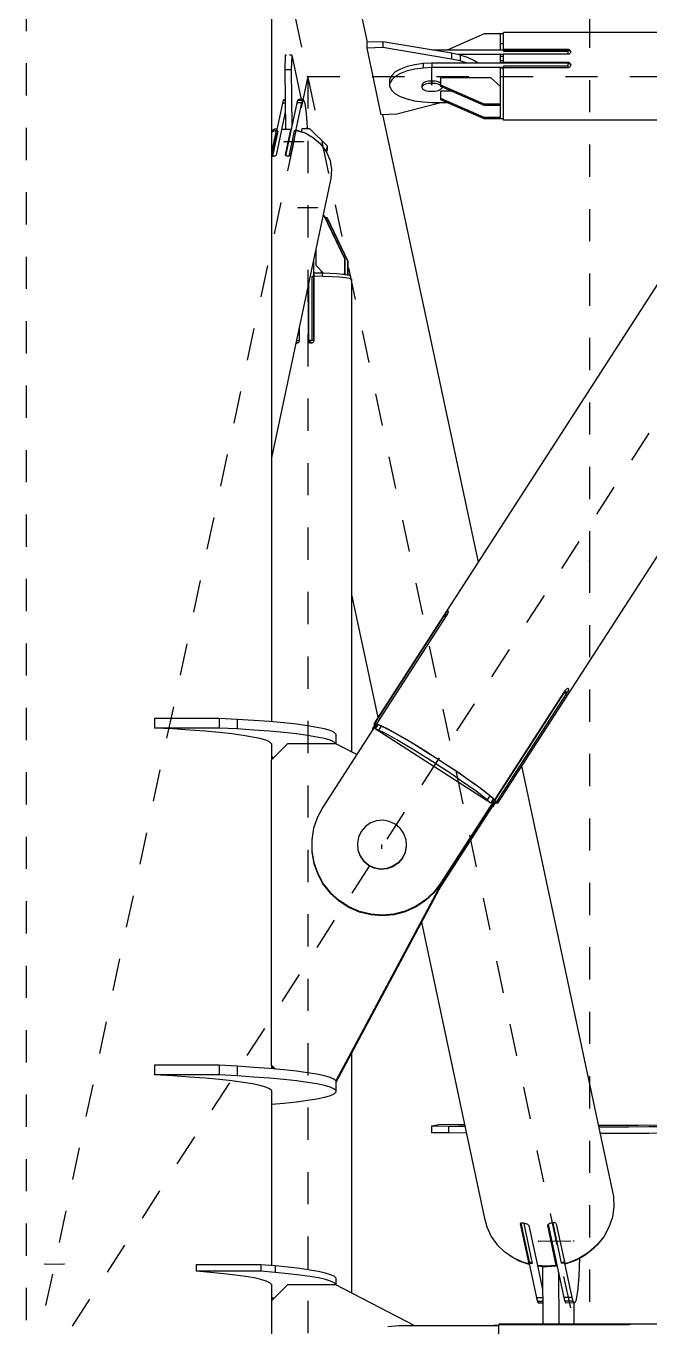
# Model space of a CAD drawing. Header units: millimetres. Extents: x 149919 to 150445, y 136651 to 136866.
# Drawn here: x 150260.213 to 150262.148, y 136783.397 to 136787.431 of the extents above; entities that cross this region are included whole.
import ezdxf

# ---------------------------------------------------------------- set-up
doc = ezdxf.new("R2010")
doc.units = ezdxf.units.MM
doc.header["$LTSCALE"] = 0.25
doc.linetypes.add('CENTER', pattern=[50.8, 31.75, -6.35, 6.35, -6.35])
doc.linetypes.add('XKITLINE00', pattern=[0])

# ---------------------------------------------------------------- blocks, each defined once
blk = doc.blocks.new('çatıı')
at = {"color": 8, "linetype": 'CENTER'}
for p, q in [((12015, 15209.12), (12015, 13540.01)), ((11840, 14354.32), (11840, 12689.51)), ((11840, 14100.27), (12015, 13280.27)), ((12370, 14100.27), (11840, 13280.27)), ((11966.03, 13687.55), (11966.03, 13693)), ((11927.5, 13690.27), (11840, 13280.27)), ((11927.5, 13690.27), (11927.5, 12870.27)), ((11927.5, 13690.27), (12282.5, 13690.27)), ((11926.14, 13669.97), (11920.17, 13669.93)), ((11930.48, 13649.52), (11924.51, 13649.48)), ((12015, 13540.01), (12015, 12732.33)), ((11950.5, 13450.72), (11950.5, 13451.75)), ((11999.15, 13328.82), (12010.1, 13328.89)), ((11845.86, 13321.72), (11851.83, 13321.76))]:
    blk.add_line(p, q, dxfattribs=at)
at = {"color": 8, "linetype": 'XKITLINE00'}
for p, q in [((11916.2, 14063.67), (11916.2, 13489.99)), ((12223.6, 13915.84), (11947.97, 13489.39)), ((12262.02, 13891.16), (11986.39, 13464.71)), ((11916.2, 13840.31), (11945.96, 13700.84)), ((11982.33, 13703.48), (11970.84, 13698.44)), ((11987.33, 13703.48), (11982.33, 13703.48)), ((11988.33, 13703.48), (11987.33, 13703.48)), ((11987.33, 13701.93), (11987.33, 13703.48)), ((11988.33, 13698.44), (11988.33, 13703.92)), ((12041.01, 13703.92), (11988.33, 13703.92)), ((11950.78, 13701.02), (11945.8, 13700.84)), ((11945.8, 13700.84), (11945.8, 13699.02)), ((11972.12, 13697.46), (11950.78, 13701.02)), ((11950.78, 13701.02), (11950.78, 13699.2)), ((11987.33, 13698.44), (11987.33, 13701.93)), ((11988.33, 13700.4), (11987.33, 13700.4)), ((11920.53, 13696.85), (11920.37, 13692.29)), ((11920.86, 13696.85), (11920.53, 13696.85)), ((11922.53, 13696.86), (11921.82, 13696.86)), ((11922.53, 13696.86), (11922.36, 13692.31)), ((11922.53, 13696.86), (11925.45, 13683.06)), ((11950.78, 13699.2), (11945.8, 13699.02)), ((11945.8, 13699.02), (11950.21, 13678.37)), ((11972.12, 13695.64), (11950.78, 13699.2)), ((11988.33, 13698.44), (11966.25, 13698.44)), ((11974.78, 13696.89), (11972.12, 13697.46)), ((11972.12, 13697.46), (11972.12, 13695.64)), ((11974.78, 13695.07), (11972.12, 13695.64)), ((11988.33, 13697.07), (11973.92, 13697.07)), ((11977.14, 13696.14), (11974.78, 13696.89)), ((11974.78, 13696.89), (11974.78, 13695.07)), ((11979.12, 13695.21), (11977.14, 13696.14)), ((11988.33, 13697.01), (11987.33, 13697.01)), ((11987.33, 13695.77), (11987.33, 13697.01)), ((11988.33, 13696.4), (11987.33, 13696.4)), ((11987.33, 13694.34), (11987.33, 13695.77)), ((12008.33, 13698.61), (11988.33, 13698.61)), ((11988.33, 13698.44), (11988.33, 13698.03)), ((12008.33, 13698.34), (11988.33, 13698.34)), ((12008.33, 13698.33), (11988.33, 13698.33)), ((12008.33, 13698.03), (11988.33, 13698.03)), ((11988.33, 13694.6), (11988.33, 13697.15)), ((12008.33, 13697.15), (11988.33, 13697.15)), ((12008.33, 13698.61), (12008.33, 13698.34)), ((12008.6, 13698.56), (12008.33, 13698.61)), ((12008.6, 13698.31), (12008.33, 13698.34)), ((12008.33, 13697.15), (12008.33, 13698.33)), ((12008.6, 13697.18), (12008.33, 13697.15)), ((12008.83, 13698.47), (12008.6, 13698.56)), ((12008.83, 13698.22), (12008.6, 13698.31)), ((12008.83, 13697.29), (12008.6, 13697.18)), ((12009.02, 13698.31), (12008.83, 13698.47)), ((12008.87, 13698.19), (12008.83, 13698.22)), ((12009.02, 13697.45), (12008.83, 13697.29)), ((12009.02, 13698.06), (12008.87, 13698.19)), ((12009.02, 13698.31), (12009.14, 13698.11)), ((12009.02, 13698.06), (12009.14, 13697.86)), ((12009.14, 13697.65), (12009.02, 13697.45)), ((12009.14, 13698.11), (12009.18, 13697.88)), ((12009.18, 13697.88), (12009.14, 13697.65)), ((12009.14, 13697.86), (12009.16, 13697.76)), ((11922.36, 13692.31), (11920.37, 13692.29)), ((11920.37, 13692.29), (11920.59, 13673.84)), ((11922.36, 13692.31), (11922.57, 13674.89)), ((11954.69, 13691.63), (11953.58, 13690.59)), ((11956.3, 13692.55), (11954.69, 13691.63)), ((11958.33, 13693.31), (11956.3, 13692.55)), ((11958.33, 13691.94), (11956.3, 13691.18)), ((11960.71, 13693.87), (11958.33, 13693.31)), ((11960.71, 13692.51), (11958.33, 13691.94)), ((11963.31, 13694.23), (11960.71, 13693.87)), ((11963.31, 13692.86), (11960.71, 13692.51)), ((11966.03, 13694.34), (11963.31, 13694.23)), ((11963.31, 13694.23), (11963.31, 13692.86)), ((11966.03, 13692.98), (11963.31, 13692.86)), ((12008.33, 13694.34), (11966.03, 13694.34)), ((11966.03, 13694.34), (11966.03, 13692.98)), ((11988.33, 13692.98), (11966.03, 13692.98)), ((11977.05, 13694.34), (11974.78, 13695.07)), ((11980.4, 13694.34), (11979.12, 13695.21)), ((11988.33, 13695.13), (11987.33, 13695.13)), ((11988.33, 13694.47), (11987.33, 13694.47)), ((11987.33, 13687.4), (11987.33, 13692.8)), ((11988.33, 13692.8), (11987.33, 13692.8)), ((11988.33, 13694.6), (11988.33, 13694.35)), ((12008.33, 13694.6), (11988.33, 13694.6)), ((11988.33, 13694.47), (11988.33, 13694.34)), ((12008.33, 13693.39), (11988.33, 13693.39)), ((11988.33, 13693.39), (11988.33, 13692.98)), ((11988.33, 13676.63), (11988.33, 13692.97)), ((12008.33, 13692.97), (11988.33, 13692.97)), ((12008.33, 13694.6), (12008.33, 13694.35)), ((12008.6, 13694.56), (12008.33, 13694.6)), ((12008.6, 13694.31), (12008.33, 13694.35)), ((12008.33, 13694.35), (12008.33, 13694.34)), ((12008.33, 13692.97), (12008.33, 13694.34)), ((12008.6, 13693.03), (12008.33, 13692.97)), ((12008.6, 13694.56), (12008.6, 13694.31)), ((12008.83, 13694.44), (12008.6, 13694.56)), ((12008.83, 13694.19), (12008.6, 13694.31)), ((12008.83, 13693.13), (12008.6, 13693.03)), ((12009.02, 13694.26), (12008.83, 13694.44)), ((12009.02, 13694.01), (12008.83, 13694.19)), ((12009.02, 13693.31), (12008.83, 13693.13)), ((12009.02, 13694.26), (12009.14, 13694.04)), ((12009.02, 13694.01), (12009.14, 13693.79)), ((12009.14, 13693.53), (12009.02, 13693.31)), ((12009.14, 13694.04), (12009.18, 13693.78)), ((12009.14, 13693.79), (12009.16, 13693.66)), ((12009.18, 13693.78), (12009.14, 13693.53)), ((11953.58, 13690.59), (11953.01, 13689.48)), ((11953.01, 13686.98), (11953.01, 13689.48)), ((11953.58, 13689.22), (11953.01, 13688.11)), ((11954.69, 13690.26), (11953.58, 13689.22)), ((11956.3, 13691.18), (11954.69, 13690.26)), ((11962.98, 13687.77), (11962.93, 13687.55)), ((11962.93, 13687.55), (11962.93, 13686.82)), ((11963.12, 13687.99), (11962.98, 13687.77)), ((11963.35, 13688.19), (11963.12, 13687.99)), ((11963.35, 13687.46), (11963.12, 13687.26)), ((11963.66, 13688.37), (11963.35, 13688.19)), ((11963.66, 13687.64), (11963.35, 13687.46)), ((11964.04, 13688.53), (11963.66, 13688.37)), ((11964.04, 13687.8), (11963.66, 13687.64)), ((11964.48, 13688.66), (11964.04, 13688.53)), ((11964.48, 13687.93), (11964.04, 13687.8)), ((11964.97, 13688.75), (11964.48, 13688.66)), ((11964.97, 13688.03), (11964.48, 13687.93)), ((11965.5, 13688.81), (11964.97, 13688.75)), ((11965.5, 13688.08), (11964.97, 13688.03)), ((11966.03, 13688.83), (11965.5, 13688.81)), ((11966.03, 13688.1), (11965.5, 13688.08)), ((11966.03, 13688.83), (11966.03, 13688.1)), ((11966.57, 13688.81), (11966.03, 13688.83)), ((11966.57, 13688.08), (11966.03, 13688.1)), ((11967.1, 13688.75), (11966.57, 13688.81)), ((11967.1, 13688.03), (11966.57, 13688.08)), ((11967.58, 13688.66), (11967.1, 13688.75)), ((11967.58, 13687.93), (11967.1, 13688.03)), ((11968.03, 13688.53), (11967.58, 13688.66)), ((11968.03, 13687.8), (11967.58, 13687.93)), ((11968.41, 13688.37), (11968.03, 13688.53)), ((11968.41, 13687.64), (11968.03, 13687.8)), ((11968.72, 13688.19), (11968.41, 13688.37)), ((11968.72, 13687.46), (11968.41, 13687.64)), ((11968.83, 13688.09), (11968.72, 13688.19)), ((11968.83, 13687.36), (11968.72, 13687.46)), ((11984.33, 13689.83), (11968.83, 13689.83)), ((11968.83, 13687.14), (11968.83, 13689.83)), ((11982.33, 13681.64), (11968.83, 13687.55)), ((11987.33, 13687.1), (11984.33, 13689.83)), ((11988.33, 13690.09), (11987.33, 13690.09)), ((11987.33, 13681.66), (11987.33, 13687.4)), ((11953.01, 13686.98), (11953.58, 13685.87)), ((11954.69, 13684.83), (11953.58, 13685.87)), ((11956.3, 13683.91), (11954.69, 13684.83)), ((11958.33, 13683.15), (11956.3, 13683.91)), ((11962.98, 13687.04), (11962.93, 13686.82)), ((11962.93, 13686.82), (11962.98, 13686.59)), ((11963.12, 13687.26), (11962.98, 13687.04)), ((11962.98, 13686.59), (11963.12, 13686.38)), ((11963.35, 13686.17), (11963.12, 13686.38)), ((11963.66, 13685.99), (11963.35, 13686.17)), ((11964.04, 13685.83), (11963.66, 13685.99)), ((11964.48, 13685.7), (11964.04, 13685.83)), ((11964.97, 13685.61), (11964.48, 13685.7)), ((11965.5, 13685.55), (11964.97, 13685.61)), ((11966.03, 13685.53), (11965.5, 13685.55)), ((11966.57, 13685.55), (11966.03, 13685.53)), ((11967.1, 13685.61), (11966.57, 13685.55)), ((11967.58, 13685.7), (11967.1, 13685.61)), ((11968.03, 13685.83), (11967.58, 13685.7)), ((11968.41, 13685.99), (11968.03, 13685.83)), ((11968.72, 13686.17), (11968.41, 13685.99)), ((11968.95, 13686.38), (11968.72, 13686.17)), ((11982.33, 13681.22), (11968.83, 13687.14)), ((11972.16, 13685.68), (11968.83, 13685.68)), ((11968.83, 13682.99), (11968.83, 13685.68)), ((11982.33, 13677.49), (11968.83, 13683.4)), ((11969.09, 13686.59), (11968.95, 13686.38)), ((11969.09, 13687.02), (11969.13, 13686.82)), ((11969.13, 13686.82), (11969.09, 13686.59)), ((11969.13, 13687.01), (11969.13, 13686.82)), ((11919.61, 13681.99), (11917.76, 13673.3)), ((11920.53, 13679.29), (11919.33, 13673.67)), ((11919.85, 13682.79), (11919.61, 13681.99)), ((11920.5, 13682), (11919.61, 13681.99)), ((11920.11, 13683.03), (11919.85, 13682.79)), ((11920.49, 13682.8), (11919.85, 13682.79)), ((11920.48, 13683.03), (11920.11, 13683.03)), ((11924.09, 13682.02), (11920.6, 13665.66)), ((11925.59, 13682.03), (11923.73, 13673.34)), ((11924.33, 13682.82), (11924.09, 13682.02)), ((11925.59, 13682.03), (11924.09, 13682.02)), ((11924.59, 13683.06), (11924.33, 13682.82)), ((11925.83, 13682.83), (11924.33, 13682.82)), ((11926.08, 13683.07), (11924.59, 13683.06)), ((11925.83, 13682.83), (11925.59, 13682.03)), ((11926.08, 13683.07), (11925.83, 13682.83)), ((11926.08, 13683.07), (11926.33, 13682.73)), ((11926.33, 13682.73), (11926.58, 13681.84)), ((11926.58, 13681.84), (11926.81, 13680.43)), ((11926.81, 13680.43), (11927.01, 13678.56)), ((11968.84, 13682.11), (11955.19, 13678.56)), ((11960.71, 13682.58), (11958.33, 13683.15)), ((11963.31, 13682.23), (11960.71, 13682.58)), ((11966.03, 13682.11), (11963.31, 13682.23)), ((11970.84, 13682.11), (11966.03, 13682.11)), ((11982.33, 13677.07), (11968.83, 13682.99)), ((11987.33, 13681.64), (11982.33, 13681.64)), ((11982.33, 13681.64), (11982.33, 13681.22)), ((11987.33, 13681.22), (11982.33, 13681.22)), ((11987.33, 13681.66), (11987.33, 13681.64)), ((11987.33, 13681.64), (11987.33, 13681.62)), ((11987.33, 13677.12), (11987.33, 13681.62)), ((11927.01, 13678.56), (11927.17, 13676.31)), ((11927.17, 13676.31), (11927.28, 13673.95)), ((11955.19, 13678.56), (11950.21, 13678.37)), ((11950.75, 13678.39), (11980.38, 13539.54)), ((11987.33, 13677.49), (11982.33, 13677.49)), ((11982.33, 13677.49), (11982.33, 13677.07)), ((11987.33, 13677.07), (11982.33, 13677.07)), ((11987.33, 13677.12), (11987.33, 13677.09)), ((11987.33, 13677.09), (11987.33, 13677.07)), ((11988.33, 13677.07), (11987.33, 13677.07)), ((12041.01, 13676.63), (11988.33, 13676.63)), ((11917.22, 13673.89), (11916.2, 13673.17)), ((11917.65, 13673.47), (11916.2, 13672.98)), ((11917.65, 13673.47), (11916.2, 13666.65)), ((11917.77, 13673.06), (11916.2, 13665.68)), ((11917.68, 13672.89), (11916.2, 13665.94)), ((11918.21, 13673.3), (11916.54, 13665.5)), ((11917.88, 13673.89), (11917.22, 13673.89)), ((11917.75, 13673.48), (11917.65, 13673.45)), ((11917.65, 13673.47), (11917.68, 13672.89)), ((11919.33, 13673.67), (11917.67, 13665.87)), ((11917.75, 13673.48), (11917.67, 13673.09)), ((11917.67, 13673.09), (11917.69, 13672.67)), ((11917.75, 13673.48), (11917.76, 13673.3)), ((11918.21, 13673.3), (11917.76, 13673.3)), ((11917.76, 13673.3), (11917.77, 13673.06)), ((11918.21, 13673.3), (11917.77, 13673.06)), ((11920.72, 13673.82), (11919.33, 13673.67)), ((11919.43, 13673.77), (11919.41, 13673.68)), ((11920.12, 13673.82), (11919.43, 13673.77)), ((11920.12, 13673.82), (11920.11, 13673.75)), ((11920.82, 13673.84), (11920.12, 13673.82)), ((11922.12, 13673.69), (11920.46, 13665.89)), ((11922.15, 13673.13), (11920.56, 13665.7)), ((11922.12, 13673.69), (11920.72, 13673.82)), ((11921.52, 13673.83), (11920.82, 13673.84)), ((11921.52, 13673.83), (11921.5, 13673.75)), ((11922.22, 13673.79), (11921.52, 13673.83)), ((11923.28, 13673.33), (11921.62, 13665.53)), ((11922.12, 13673.69), (11922.15, 13673.13)), ((11922.22, 13673.79), (11922.14, 13673.4)), ((11922.14, 13673.4), (11922.16, 13672.94)), ((11923.82, 13673.51), (11922.16, 13665.71)), ((11922.22, 13673.79), (11922.24, 13673.33)), ((11923.73, 13673.34), (11923.28, 13673.33)), ((11923.74, 13673.1), (11923.28, 13673.33)), ((11923.73, 13673.34), (11923.74, 13673.12)), ((11926.68, 13672.62), (11923.82, 13673.51)), ((11923.92, 13673.53), (11923.91, 13673.48)), ((11926.51, 13672.71), (11923.92, 13673.53)), ((11925.68, 13673.94), (11925.48, 13673.04)), ((11928.17, 13673.96), (11925.68, 13673.94)), ((11926.51, 13672.71), (11926.5, 13672.67)), ((11928.89, 13671.43), (11926.51, 13672.71)), ((11929.32, 13671.14), (11926.68, 13672.62)), ((11927.25, 13674.59), (11927.38, 13673.95)), ((11933.52, 13668.74), (11928.17, 13673.96)), ((11929.08, 13671.27), (11928.89, 13671.43)), ((11931.57, 13669.16), (11929.32, 13671.14)), ((11930.94, 13669.74), (11930.38, 13670.21)), ((11930.94, 13669.74), (11931.04, 13669.62)), ((11931.57, 13669.16), (11933.29, 13666.79)), ((11933.52, 13668.74), (11933.14, 13667)), ((11933.56, 13667.82), (11933.32, 13666.72)), ((11933.52, 13668.74), (11933.56, 13667.82)), ((11916.28, 13665.45), (11916.2, 13665.48)), ((11916.5, 13665.43), (11916.28, 13665.45)), ((11916.54, 13665.5), (11916.43, 13665.44)), ((11916.76, 13665.44), (11916.5, 13665.43)), ((11917.07, 13665.5), (11916.54, 13665.5)), ((11917.02, 13665.49), (11916.76, 13665.44)), ((11917.27, 13665.56), (11917.02, 13665.49)), ((11917.47, 13665.66), (11917.27, 13665.56)), ((11917.61, 13665.76), (11917.47, 13665.66)), ((11917.67, 13665.87), (11917.61, 13665.76)), ((11920.46, 13665.89), (11920.48, 13665.78)), ((11920.48, 13665.78), (11920.58, 13665.68)), ((11920.75, 13665.59), (11920.58, 13665.68)), ((11920.98, 13665.52), (11920.75, 13665.59)), ((11921.62, 13665.53), (11920.93, 13665.53)), ((11921.24, 13665.47), (11920.98, 13665.52)), ((11921.5, 13665.46), (11921.24, 13665.47)), ((11921.75, 13665.49), (11921.5, 13665.46)), ((11921.71, 13665.48), (11921.62, 13665.53)), ((11921.95, 13665.54), (11921.75, 13665.49)), ((11922.07, 13665.63), (11921.95, 13665.54)), ((11922.16, 13665.71), (11922.07, 13665.63)), ((11933.29, 13666.79), (11934.42, 13664.14)), ((11934.42, 13664.14), (11934.89, 13661.35)), ((11934.89, 13661.35), (11934.68, 13658.55)), ((11934.68, 13658.55), (11916.2, 13571.93)), ((11932.46, 13647.14), (11932.25, 13647.14)), ((11932.55, 13647.07), (11932.46, 13647.14)), ((11932.46, 13647.14), (11938.93, 13633.72)), ((11932.55, 13647.07), (11939.02, 13633.65)), ((11933.39, 13646.43), (11932.86, 13646.42)), ((11933.49, 13646.35), (11933.39, 13646.43)), ((11933.39, 13646.43), (11939.86, 13633.01)), ((11933.49, 13646.35), (11939.96, 13632.93)), ((11929.97, 13636.47), (11929.97, 13631.67)), ((11929.26, 13633.14), (11929.26, 13628.22)), ((11932.51, 13629.14), (11929.97, 13631.67)), ((11939.02, 13633.65), (11938.93, 13633.72)), ((11938.93, 13633.72), (11938.93, 13628.74)), ((11939.02, 13633.65), (11939.02, 13628.72)), ((11939.96, 13632.93), (11939.86, 13633.01)), ((11939.86, 13633.01), (11939.86, 13628.59)), ((11939.96, 13632.93), (11939.96, 13628.57)), ((11929.26, 13628.22), (11928.81, 13628.22)), ((11928.81, 13628.22), (11928.81, 13608.27)), ((11929.28, 13628.2), (11928.81, 13628.22)), ((11929.28, 13628.2), (11929.26, 13628.22)), ((11929.28, 13628.2), (11929.28, 13608.26)), ((11929.34, 13628.24), (11929.34, 13608.29)), ((11932.24, 13628.18), (11929.34, 13628.24)), ((11932.01, 13629.16), (11929.38, 13629.2)), ((11929.38, 13629.2), (11929.38, 13628.24)), ((11931.71, 13629.94), (11931.71, 13629.16)), ((11934.46, 13629.07), (11932.01, 13629.16)), ((11932.01, 13629.16), (11932.01, 13628.19)), ((11934.97, 13628.09), (11932.24, 13628.18)), ((11936.61, 13628.95), (11934.46, 13629.07)), ((11937.33, 13627.94), (11934.97, 13628.09)), ((11938.38, 13628.8), (11936.61, 13628.95)), ((11939.19, 13627.77), (11937.33, 13627.94)), ((11938.91, 13628.74), (11938.38, 13628.8)), ((11938.93, 13628.74), (11938.91, 13628.74)), ((11938.93, 13628.73), (11938.93, 13628.74)), ((11939.69, 13628.63), (11938.93, 13628.73)), ((11940.46, 13627.57), (11939.19, 13627.77)), ((11940.49, 13628.45), (11939.69, 13628.63)), ((11941.09, 13627.35), (11940.46, 13627.57)), ((11940.74, 13628.25), (11940.49, 13628.45)), ((11940.74, 13628.25), (11940.74, 13627.47)), ((11941.09, 13627.35), (11941.09, 13480.68)), ((11927.63, 13625.5), (11927.63, 13608.29)), ((11927.68, 13625.76), (11927.68, 13608.25)), ((11927.76, 13626.14), (11927.76, 13608.26)), ((11924.78, 13612.14), (11924.78, 13608.24)), ((11924.84, 13612.44), (11924.84, 13608.27)), ((11924, 13607.41), (11923.77, 13607.45)), ((11924.28, 13607.47), (11923.85, 13607.8)), ((11924.78, 13608.24), (11923.94, 13608.24)), ((11924.26, 13607.46), (11924, 13607.41)), ((11924.5, 13607.58), (11924.26, 13607.46)), ((11924.68, 13607.77), (11924.5, 13607.58)), ((11924.8, 13608.01), (11924.68, 13607.77)), ((11924.83, 13608.2), (11924.78, 13608.24)), ((11924.84, 13608.27), (11924.8, 13608.01)), ((11927.68, 13608.25), (11927.63, 13608.29)), ((11927.63, 13608.29), (11927.67, 13608.03)), ((11927.73, 13607.99), (11927.67, 13608.03)), ((11927.67, 13608.03), (11927.79, 13607.79)), ((11927.68, 13608.25), (11927.73, 13607.99)), ((11927.73, 13607.99), (11927.85, 13607.75)), ((11928.81, 13608.27), (11927.76, 13608.26)), ((11928.77, 13607.49), (11927.76, 13608.26)), ((11927.98, 13607.61), (11927.79, 13607.79)), ((11928.01, 13607.59), (11927.85, 13607.75)), ((11928.22, 13607.48), (11927.98, 13607.61)), ((11928.48, 13607.44), (11928.22, 13607.48)), ((11928.75, 13607.48), (11928.48, 13607.44)), ((11928.99, 13607.6), (11928.75, 13607.48)), ((11929.28, 13608.26), (11928.81, 13608.27)), ((11929.18, 13607.79), (11928.99, 13607.6)), ((11929.28, 13608.03), (11929.18, 13607.79)), ((11929.34, 13608.29), (11929.28, 13608.03)), ((11929.32, 13608.22), (11929.28, 13608.26)), ((11941.09, 13529.51), (11949.23, 13491.34)), ((11969.89, 13523.01), (11948.22, 13489.49)), ((11970.52, 13522.86), (11948.85, 13489.34)), ((11970.1, 13523.33), (11969.89, 13523.01)), ((11970.4, 13522.68), (11969.89, 13523.01)), ((11970.3, 13523.64), (11970.1, 13523.33)), ((11970.61, 13523), (11970.12, 13523.32)), ((11970.49, 13523.91), (11970.3, 13523.64)), ((11970.58, 13524.04), (11970.49, 13523.91)), ((11970.72, 13523.18), (11970.52, 13522.86)), ((11970.67, 13524.13), (11970.58, 13524.04)), ((11970.84, 13524.25), (11970.67, 13524.13)), ((11970.88, 13523.49), (11970.72, 13523.18)), ((11970.98, 13524.31), (11970.84, 13524.25)), ((11971, 13523.77), (11970.88, 13523.49)), ((11971.06, 13524.28), (11970.98, 13524.31)), ((11971.08, 13524.01), (11971, 13523.77)), ((11971.06, 13524.28), (11971.1, 13524.18)), ((11971.1, 13524.18), (11971.08, 13524.01)), ((12007.17, 13499.07), (11968.82, 13439.74)), ((12007.17, 13499.32), (11985.5, 13465.8)), ((12007.17, 13499.21), (11985.5, 13465.69)), ((12007.8, 13498.66), (11986.14, 13465.14)), ((12007.17, 13499.21), (12007.12, 13499.25)), ((12007.38, 13499.63), (12007.17, 13499.32)), ((12007.17, 13499.21), (12007.17, 13499.07)), ((12007.8, 13498.66), (12007.17, 13499.06)), ((12008.01, 13498.98), (12007.27, 13499.46)), ((12007.61, 13499.9), (12007.38, 13499.63)), ((12007.83, 13500.12), (12007.61, 13499.9)), ((12008.01, 13498.98), (12007.8, 13498.66)), ((12008.04, 13500.27), (12007.83, 13500.12)), ((12008.19, 13499.3), (12008.01, 13498.98)), ((12008.21, 13500.34), (12008.04, 13500.27)), ((12008.35, 13499.6), (12008.19, 13499.3)), ((12008.34, 13500.33), (12008.21, 13500.34)), ((12008.43, 13500.25), (12008.34, 13500.33)), ((12008.41, 13499.74), (12008.35, 13499.6)), ((12008.44, 13499.86), (12008.41, 13499.74)), ((12008.43, 13500.25), (12008.46, 13500.09)), ((12008.46, 13500.09), (12008.44, 13499.86)), ((11879.95, 13491.05), (11879.95, 13488.06)), ((11899.95, 13491.05), (11879.95, 13491.05)), ((11899.95, 13491.05), (11899.95, 13488.06)), ((11905.55, 13490.75), (11899.95, 13491.05)), ((11905.55, 13490.75), (11905.55, 13487.76)), ((11910.79, 13490.42), (11905.55, 13490.75)), ((11915.63, 13490.04), (11910.79, 13490.42)), ((11920.04, 13489.64), (11915.63, 13490.04)), ((11885.55, 13487.76), (11879.95, 13488.06)), ((11899.95, 13488.06), (11879.95, 13488.06)), ((11890.79, 13487.42), (11885.55, 13487.76)), ((11895.63, 13487.05), (11890.79, 13487.42)), ((11900.04, 13486.65), (11895.63, 13487.05)), ((11905.55, 13487.76), (11899.95, 13488.06)), ((11903.97, 13486.21), (11900.04, 13486.65)), ((11907.4, 13485.76), (11903.97, 13486.21)), ((11910.79, 13487.42), (11905.55, 13487.76)), ((11910.3, 13485.27), (11907.4, 13485.76)), ((11915.63, 13487.05), (11910.79, 13487.42)), ((11920.04, 13486.65), (11915.63, 13487.05)), ((11923.97, 13489.21), (11920.04, 13489.64)), ((11923.97, 13486.21), (11920.04, 13486.65)), ((11927.4, 13488.75), (11923.97, 13489.21)), ((11927.4, 13485.76), (11923.97, 13486.21)), ((11930.3, 13488.26), (11927.4, 13488.75)), ((11930.3, 13485.27), (11927.4, 13485.76)), ((11932.65, 13487.76), (11930.3, 13488.26)), ((11948.85, 13489.33), (11932.17, 13463.52)), ((11934.43, 13487.25), (11932.65, 13487.76)), ((11935.62, 13486.73), (11934.43, 13487.25)), ((11936.22, 13486.2), (11935.62, 13486.73)), ((11936.22, 13486.2), (11936.22, 13483.2)), ((11947.63, 13487.96), (11947.58, 13487.86)), ((11947.58, 13487.86), (11947.63, 13487.69)), ((11948.44, 13489.21), (11947.63, 13487.96)), ((11947.8, 13487.99), (11947.63, 13487.96)), ((11947.63, 13487.69), (11947.71, 13487.57)), ((11948.61, 13489.24), (11947.8, 13487.99)), ((11947.93, 13487.9), (11947.8, 13487.99)), ((11948.22, 13489.49), (11947.97, 13489.39)), ((11947.97, 13489.39), (11948.22, 13488.96)), ((11948.74, 13489.16), (11948.22, 13489.49)), ((11948.26, 13488.93), (11948.22, 13488.96)), ((11949.23, 13489.1), (11948.42, 13487.84)), ((11949.52, 13487.39), (11948.42, 13487.84)), ((11984.31, 13464.78), (11948.42, 13487.84)), ((11948.61, 13489.24), (11948.44, 13489.21)), ((11948.74, 13489.16), (11948.61, 13489.24)), ((11949.23, 13489.1), (11948.85, 13489.34)), ((11949.13, 13489.26), (11948.85, 13489.34)), ((11949.22, 13489.09), (11948.85, 13489.33)), ((11950.54, 13488.63), (11949.13, 13489.26)), ((11950.33, 13488.65), (11949.23, 13489.1)), ((11950.33, 13488.65), (11949.52, 13487.39)), ((11951.05, 13486.65), (11949.52, 13487.39)), ((11951.86, 13487.91), (11950.33, 13488.65)), ((11952.46, 13487.66), (11950.54, 13488.63)), ((11952.96, 13485.63), (11951.05, 13486.65)), ((11953.77, 13486.89), (11951.86, 13487.91)), ((11954.83, 13486.36), (11952.46, 13487.66)), ((11955.21, 13484.37), (11952.96, 13485.63)), ((11956.03, 13485.63), (11953.77, 13486.89)), ((11957.57, 13484.78), (11954.83, 13486.36)), ((11912.65, 13484.77), (11910.3, 13485.27)), ((11914.43, 13484.26), (11912.65, 13484.77)), ((11915.62, 13483.74), (11914.43, 13484.26)), ((11916.22, 13483.2), (11915.62, 13483.74)), ((11916.2, 13483.23), (11916.2, 13478.19)), ((11921.2, 13483.17), (11916.2, 13478.19)), ((11916.22, 13482.67), (11916.2, 13482.65)), ((11916.22, 13483.2), (11916.22, 13482.67)), ((11936.2, 13483.17), (11921.2, 13483.17)), ((11932.65, 13484.77), (11930.3, 13485.27)), ((11934.43, 13484.26), (11932.65, 13484.77)), ((11935.62, 13483.74), (11934.43, 13484.26)), ((11936.22, 13483.2), (11935.62, 13483.74)), ((11942.72, 13479.85), (11936.2, 13483.17)), ((11936.22, 13483.2), (11936.22, 13483.16)), ((11957.75, 13482.89), (11955.21, 13484.37)), ((11958.56, 13484.15), (11956.03, 13485.63)), ((11960.61, 13482.96), (11957.57, 13484.78)), ((11960.5, 13481.23), (11957.75, 13482.89)), ((11961.31, 13482.49), (11958.56, 13484.15)), ((11963.84, 13480.96), (11960.61, 13482.96)), ((11964.21, 13480.7), (11961.31, 13482.49)), ((11916.95, 13478.94), (11916.2, 13478.88)), ((11916.2, 13383.25), (11916.2, 13478.19)), ((11963.39, 13479.44), (11960.5, 13481.23)), ((11966.37, 13477.55), (11963.39, 13479.44)), ((11967.18, 13478.85), (11963.84, 13480.96)), ((11967.18, 13478.81), (11964.21, 13480.7)), ((11970.51, 13476.68), (11967.18, 13478.85)), ((11970.15, 13476.88), (11967.18, 13478.81)), ((11969.34, 13475.62), (11966.37, 13477.55)), ((11972.24, 13473.69), (11969.34, 13475.62)), ((11973.05, 13474.95), (11970.15, 13476.88)), ((11973.75, 13474.52), (11970.51, 13476.68)), ((11974.98, 13471.82), (11972.24, 13473.69)), ((11975.8, 13473.08), (11973.05, 13474.95)), ((11976.78, 13472.44), (11973.75, 13474.52)), ((11993.88, 13476.3), (12022.4, 13342.66)), ((11977.52, 13470.04), (11974.98, 13471.82)), ((11978.33, 13471.3), (11975.8, 13473.08)), ((11979.52, 13470.5), (11976.78, 13472.44)), ((11979.77, 13468.42), (11977.52, 13470.04)), ((11980.58, 13469.67), (11978.33, 13471.3)), ((11981.89, 13468.75), (11979.52, 13470.5)), ((11982.5, 13468.23), (11980.58, 13469.67)), ((11985.5, 13465.79), (11968.82, 13439.98)), ((11981.68, 13466.97), (11979.77, 13468.42)), ((11983.21, 13465.75), (11981.68, 13466.97)), ((11983.81, 13467.26), (11981.89, 13468.75)), ((11984.02, 13467.01), (11982.5, 13468.23)), ((11984.02, 13467.01), (11983.21, 13465.75)), ((11984.31, 13464.78), (11983.21, 13465.75)), ((11985.23, 13466.07), (11983.81, 13467.26)), ((11985.13, 13466.04), (11984.02, 13467.01)), ((11985.13, 13466.04), (11984.31, 13464.78)), ((11985.5, 13465.79), (11985.12, 13466.03)), ((11985.5, 13465.8), (11985.13, 13466.04)), ((11985.5, 13465.8), (11985.23, 13466.07)), ((11985.5, 13465.79), (11985.5, 13465.69)), ((11986.14, 13465.14), (11985.5, 13465.54)), ((11985.75, 13465.39), (11985.5, 13465.54)), ((11932.17, 13463.52), (11930.48, 13460.35)), ((11984.8, 13463.68), (11968.82, 13438.95)), ((11984.69, 13463.74), (11969.19, 13439.76)), ((11984.93, 13463.6), (11984.44, 13463.91)), ((11984.93, 13464.13), (11984.69, 13464.29)), ((11985.75, 13465.39), (11984.93, 13464.13)), ((11984.93, 13464.13), (11985.1, 13463.89)), ((11985.1, 13463.62), (11984.93, 13463.6)), ((11985.91, 13465.15), (11985.1, 13463.89)), ((11985.1, 13463.89), (11985.15, 13463.72)), ((11985.15, 13463.72), (11985.1, 13463.62)), ((11985.75, 13465.39), (11985.91, 13465.15)), ((11986.14, 13464.6), (11985.84, 13464.79)), ((11985.91, 13465.15), (11985.97, 13464.98)), ((11986.14, 13465.14), (11986.39, 13464.71)), ((11986.39, 13464.71), (11986.14, 13464.6)), ((11930.48, 13460.35), (11929.33, 13456.95)), ((11945.39, 13457.49), (11944.11, 13455.98)), ((11947.02, 13458.61), (11945.39, 13457.49)), ((11948.89, 13459.28), (11947.02, 13458.61)), ((11950.87, 13459.44), (11948.89, 13459.28)), ((11952.82, 13459.09), (11950.87, 13459.44)), ((11954.61, 13458.24), (11952.82, 13459.09)), ((11956.13, 13456.97), (11954.61, 13458.24)), ((11929.33, 13456.95), (11928.76, 13453.41)), ((11928.76, 13453.41), (11928.78, 13449.82)), ((11943.26, 13454.19), (11942.9, 13452.24)), ((11944.11, 13455.98), (11943.26, 13454.19)), ((11956.13, 13456.97), (11957.25, 13455.34)), ((11957.25, 13455.34), (11957.92, 13453.48)), ((11957.92, 13453.48), (11958.09, 13451.51)), ((11928.78, 13449.82), (11929.4, 13446.28)), ((11928.78, 13449.58), (11929.4, 13446.04)), ((11942.9, 13452.24), (11943.07, 13450.27)), ((11943.07, 13450.27), (11943.74, 13448.41)), ((11943.07, 13450.21), (11943.74, 13448.35)), ((11943.07, 13450.21), (11943.74, 13448.35)), ((11943.07, 13450.15), (11943.74, 13448.29)), ((11957.73, 13449.56), (11956.88, 13447.77)), ((11957.73, 13449.5), (11956.88, 13447.71)), ((11957.73, 13449.5), (11956.88, 13447.71)), ((11957.73, 13449.43), (11956.88, 13447.65)), ((11958.09, 13451.51), (11957.73, 13449.56)), ((11958.09, 13451.44), (11957.73, 13449.5)), ((11958.09, 13451.44), (11957.73, 13449.5)), ((11958.09, 13451.38), (11957.73, 13449.43)), ((11929.4, 13446.28), (11930.59, 13442.89)), ((11929.4, 13446.04), (11930.59, 13442.66)), ((11943.74, 13448.41), (11944.87, 13446.79)), ((11943.74, 13448.35), (11944.87, 13446.72)), ((11943.74, 13448.35), (11944.87, 13446.72)), ((11943.74, 13448.29), (11944.87, 13446.66)), ((11946.38, 13445.51), (11944.87, 13446.79)), ((11946.38, 13445.44), (11944.87, 13446.72)), ((11946.38, 13445.44), (11944.87, 13446.72)), ((11946.38, 13445.38), (11944.87, 13446.66)), ((11948.17, 13444.66), (11946.38, 13445.51)), ((11946.38, 13445.51), (11946.38, 13445.44)), ((11946.38, 13445.44), (11946.38, 13445.38)), ((11948.17, 13444.6), (11946.38, 13445.44)), ((11948.17, 13444.6), (11946.38, 13445.44)), ((11948.17, 13444.54), (11946.38, 13445.38)), ((11955.6, 13446.26), (11953.97, 13445.14)), ((11955.6, 13446.2), (11953.97, 13445.07)), ((11955.6, 13446.2), (11953.97, 13445.07)), ((11955.6, 13446.14), (11953.97, 13445.01)), ((11956.88, 13447.77), (11955.6, 13446.26)), ((11956.88, 13447.71), (11955.6, 13446.2)), ((11956.88, 13447.71), (11955.6, 13446.2)), ((11956.88, 13447.65), (11955.6, 13446.14)), ((11956.88, 13447.77), (11956.88, 13447.71)), ((11956.88, 13447.71), (11956.88, 13447.65)), ((11930.59, 13442.89), (11932.32, 13439.75)), ((11930.59, 13442.66), (11932.32, 13439.51)), ((11950.12, 13444.31), (11948.17, 13444.66)), ((11950.12, 13444.24), (11948.17, 13444.6)), ((11950.12, 13444.24), (11948.17, 13444.6)), ((11950.12, 13444.18), (11948.17, 13444.54)), ((11952.1, 13444.47), (11950.12, 13444.31)), ((11952.1, 13444.41), (11950.12, 13444.24)), ((11952.1, 13444.41), (11950.12, 13444.24)), ((11952.1, 13444.34), (11950.12, 13444.18)), ((11953.97, 13445.14), (11952.1, 13444.47)), ((11953.97, 13445.07), (11952.1, 13444.41)), ((11953.97, 13445.07), (11952.1, 13444.41)), ((11953.97, 13445.01), (11952.1, 13444.34)), ((11970.24, 13441.93), (11969.73, 13440.78)), ((11932.32, 13439.75), (11934.55, 13436.93)), ((11932.32, 13439.51), (11934.55, 13436.69)), ((11969.73, 13440.78), (11936.22, 13378.08)), ((11969.43, 13440.69), (11936.22, 13378.55)), ((11968.82, 13439.98), (11966.63, 13437.13)), ((11968.82, 13439.74), (11966.63, 13436.9)), ((11968.82, 13438.95), (11968.62, 13438.69)), ((11968.82, 13439.98), (11968.82, 13439.74)), ((11968.82, 13439.07), (11968.82, 13438.95)), ((11969.73, 13441.16), (11969.73, 13440.78)), ((11937.21, 13434.52), (11934.55, 13436.93)), ((11937.21, 13434.28), (11934.55, 13436.69)), ((11940.24, 13432.57), (11937.21, 13434.52)), ((11940.24, 13432.33), (11937.21, 13434.28)), ((11963.99, 13434.68), (11960.99, 13432.7)), ((11963.99, 13434.45), (11960.99, 13432.47)), ((11966.63, 13437.13), (11963.99, 13434.68)), ((11966.63, 13436.9), (11963.99, 13434.45)), ((11966.63, 13437.13), (11966.63, 13436.9)), ((11943.55, 13431.15), (11940.24, 13432.57)), ((11943.55, 13430.91), (11940.24, 13432.33)), ((11947.04, 13430.29), (11943.55, 13431.15)), ((11947.04, 13430.05), (11943.55, 13430.91)), ((11950.63, 13430.02), (11947.04, 13430.29)), ((11950.63, 13429.78), (11947.04, 13430.05)), ((11954.22, 13430.34), (11950.63, 13430.02)), ((11954.22, 13430.1), (11950.63, 13429.78)), ((11957.7, 13431.24), (11954.22, 13430.34)), ((11957.7, 13431), (11954.22, 13430.1)), ((11960.99, 13432.7), (11957.7, 13431.24)), ((11960.99, 13432.47), (11957.7, 13431)), ((11962.79, 13427.79), (11982.31, 13336.36)), ((11941.09, 13387.18), (11941.09, 13312.79)), ((11879.95, 13383.39), (11879.95, 13380.4)), ((11899.95, 13383.39), (11879.95, 13383.39)), ((11899.95, 13383.39), (11899.95, 13380.4)), ((11905.55, 13383.09), (11899.95, 13383.39)), ((11905.55, 13383.09), (11905.55, 13380.1)), ((11910.79, 13382.75), (11905.55, 13383.09)), ((11915.63, 13382.38), (11910.79, 13382.75)), ((11920.04, 13381.97), (11915.63, 13382.38)), ((11917.47, 13382.21), (11916.2, 13383.49)), ((11916.2, 13383.25), (11916.2, 13382.33)), ((11916.95, 13382.26), (11916.2, 13383.01)), ((11923.97, 13381.54), (11920.04, 13381.97)), ((11927.4, 13381.08), (11923.97, 13381.54)), ((11930.3, 13380.6), (11927.4, 13381.08)), ((11885.55, 13380.1), (11879.95, 13380.4)), ((11899.95, 13380.4), (11879.95, 13380.4)), ((11890.79, 13379.76), (11885.55, 13380.1)), ((11895.63, 13379.39), (11890.79, 13379.76)), ((11900.04, 13378.98), (11895.63, 13379.39)), ((11905.55, 13380.1), (11899.95, 13380.4)), ((11903.97, 13378.55), (11900.04, 13378.98)), ((11907.4, 13378.09), (11903.97, 13378.55)), ((11910.79, 13379.76), (11905.55, 13380.1)), ((11910.3, 13377.61), (11907.4, 13378.09)), ((11912.65, 13377.11), (11910.3, 13377.61)), ((11915.63, 13379.39), (11910.79, 13379.76)), ((11914.43, 13376.6), (11912.65, 13377.11)), ((11920.04, 13378.98), (11915.63, 13379.39)), ((11923.97, 13378.55), (11920.04, 13378.98)), ((11927.4, 13378.09), (11923.97, 13378.55)), ((11930.3, 13377.61), (11927.4, 13378.09)), ((11932.65, 13380.1), (11930.3, 13380.6)), ((11932.65, 13377.11), (11930.3, 13377.61)), ((11934.43, 13379.59), (11932.65, 13380.1)), ((11934.43, 13376.6), (11932.65, 13377.11)), ((11935.62, 13379.06), (11934.43, 13379.59)), ((11936.22, 13378.53), (11935.62, 13379.06)), ((11936.22, 13378.53), (11936.22, 13375.54)), ((11915.62, 13376.07), (11914.43, 13376.6)), ((11916.22, 13375.54), (11915.62, 13376.07)), ((11916.2, 13375.56), (11916.2, 13321.22)), ((11916.22, 13375.01), (11916.2, 13374.99)), ((11916.22, 13375.54), (11916.22, 13375.01)), ((11930.3, 13372.94), (11927.4, 13372.46)), ((11932.65, 13373.44), (11930.3, 13372.94)), ((11934.43, 13373.95), (11932.65, 13373.44)), ((11935.62, 13376.07), (11934.43, 13376.6)), ((11935.62, 13374.48), (11934.43, 13373.95)), ((11936.22, 13375.54), (11935.62, 13376.07)), ((11936.22, 13375.01), (11935.62, 13374.48)), ((11936.22, 13375.54), (11936.22, 13375.01)), ((11920.04, 13371.56), (11916.2, 13371.21)), ((11923.97, 13372), (11920.04, 13371.56)), ((11927.4, 13372.46), (11923.97, 13372)), ((11968.84, 13364.99), (11965.92, 13364.47)), ((11974.16, 13364.93), (11968.84, 13364.99)), ((11976.21, 13364.91), (11974.16, 13364.93)), ((12023.71, 13364.73), (12017.69, 13364.72)), ((12030.11, 13364.75), (12023.71, 13364.73)), ((12036.39, 13364.77), (12030.11, 13364.75)), ((11965.92, 13364.47), (11965.92, 13362.47)), ((11971.23, 13364.41), (11965.92, 13364.47)), ((11971.23, 13362.41), (11965.92, 13362.47)), ((11971.23, 13364.41), (11971.23, 13362.41)), ((11976.33, 13364.36), (11971.23, 13364.41)), ((11976.76, 13362.36), (11971.23, 13362.41)), ((12020.78, 13364.21), (12017.8, 13364.21)), ((12020.78, 13362.21), (12018.23, 13362.21)), ((12027.18, 13364.23), (12020.78, 13364.21)), ((12027.18, 13362.23), (12020.78, 13362.21)), ((12033.47, 13364.26), (12027.18, 13364.23)), ((12033.47, 13362.26), (12027.18, 13362.23)), ((12039.6, 13364.29), (12033.47, 13364.26)), ((12039.6, 13362.29), (12033.47, 13362.26)), ((12022.4, 13342.66), (12022.55, 13339.45)), ((12022.55, 13339.45), (12022.1, 13336.24)), ((11982.31, 13336.36), (11983.07, 13333.25)), ((11983.07, 13333.25), (11984.42, 13330.32)), ((11993.54, 13334.31), (11993.5, 13334.18)), ((11993.5, 13334.18), (11996.14, 13321.78)), ((11993.68, 13334.4), (11993.54, 13334.31)), ((11993.91, 13334.45), (11993.68, 13334.4)), ((11993.68, 13334.39), (11996.18, 13322.67)), ((11993.71, 13334.4), (11996.27, 13322.41)), ((11994.2, 13334.45), (11993.91, 13334.45)), ((11994.54, 13334.4), (11994.2, 13334.45)), ((11994.56, 13334.3), (11994.33, 13334.43)), ((11994.9, 13334.31), (11994.54, 13334.4)), ((11994.91, 13334.31), (11994.56, 13334.3)), ((11994.56, 13334.3), (11997.21, 13321.91)), ((11995.23, 13334.19), (11994.9, 13334.31)), ((11995.26, 13334.18), (11995.23, 13334.19)), ((11995.59, 13334.08), (11995.26, 13334.18)), ((11995.86, 13333.95), (11995.59, 13334.08)), ((11996.06, 13333.8), (11995.86, 13333.95)), ((11996.06, 13333.8), (11996.17, 13333.65)), ((11996.17, 13333.65), (11998.81, 13321.25)), ((12001.99, 13333.82), (12001.94, 13333.66)), ((12001.94, 13333.66), (12004.59, 13321.27)), ((12002.13, 13333.96), (12001.99, 13333.82)), ((12002.1, 13333.93), (12004.62, 13322.13)), ((12002.28, 13334.05), (12002.13, 13333.96)), ((12002.15, 13333.97), (12006.99, 13311.3)), ((12002.36, 13334.11), (12002.28, 13334.05)), ((12002.65, 13334.26), (12002.36, 13334.11)), ((12003, 13334.39), (12002.65, 13334.26)), ((12003.59, 13334.37), (12002.93, 13334.36)), ((12003.37, 13334.48), (12003, 13334.39)), ((12003.73, 13334.52), (12003.37, 13334.48)), ((12003.88, 13334.52), (12003.59, 13334.37)), ((12003.59, 13334.37), (12006.24, 13321.97)), ((12004.06, 13334.52), (12003.73, 13334.52)), ((12004.34, 13334.47), (12004.06, 13334.52)), ((12004.54, 13334.37), (12004.34, 13334.47)), ((12004.54, 13334.37), (12004.65, 13334.24)), ((12004.65, 13334.24), (12007.29, 13321.85)), ((12021.04, 13333.13), (12019.41, 13330.22)), ((12022.1, 13336.24), (12021.04, 13333.13)), ((11984.42, 13330.32), (11986.31, 13327.68)), ((12019.41, 13330.22), (12017.26, 13327.58)), ((12018.4, 13328.84), (12017.41, 13327.77)), ((12018.86, 13329.54), (12018.4, 13328.84)), ((11988.69, 13325.39), (11986.31, 13327.68)), ((11991.49, 13323.53), (11988.69, 13325.39)), ((11990.36, 13324.24), (11990.05, 13324.49)), ((12013.56, 13324.4), (12010.62, 13322.78)), ((12014.67, 13325.31), (12011.69, 13323.47)), ((12016.18, 13326.43), (12013.56, 13324.4)), ((12017.26, 13327.58), (12014.67, 13325.31)), ((12017.16, 13327.5), (12016.18, 13326.43)), ((11892.88, 13321.49), (11892.88, 13319.5)), ((11912.88, 13321.49), (11892.88, 13321.49)), ((11912.88, 13321.49), (11912.88, 13319.5)), ((11917.34, 13321.13), (11912.88, 13321.49)), ((11917.34, 13321.13), (11917.34, 13319.13)), ((11921.4, 13320.73), (11917.34, 13321.13)), ((11925.01, 13320.31), (11921.4, 13320.73)), ((11928.16, 13319.86), (11925.01, 13320.31)), ((11990.79, 13324), (11990.36, 13324.24)), ((11994.62, 13322.16), (11991.49, 13323.53)), ((11993.19, 13322.66), (11992.12, 13323.26)), ((11993.16, 13322.8), (11993.19, 13322.66)), ((11996.29, 13321.56), (11993.19, 13322.66)), ((11996.14, 13321.78), (11994.62, 13322.16)), ((11996.18, 13322.67), (11996.14, 13321.78)), ((11996.18, 13322.81), (11996.16, 13322.18)), ((11996.16, 13322.18), (11996.29, 13321.56)), ((11996.27, 13322.41), (11996.25, 13321.9)), ((11997.21, 13321.91), (11996.25, 13321.9)), ((11996.25, 13321.9), (11998.52, 13311.24)), ((11997.21, 13321.91), (11996.27, 13322.41)), ((11996.29, 13321.68), (11996.29, 13321.56)), ((12001.47, 13321.03), (11998.81, 13321.25)), ((11998.88, 13321.24), (12000.45, 13313.87)), ((11998.92, 13321.24), (11998.96, 13321.04)), ((12000.39, 13320.9), (11998.96, 13321.04)), ((12000.35, 13321.12), (12000.39, 13320.9)), ((12001.84, 13320.86), (12000.39, 13320.9)), ((12000.4, 13320.9), (12000.54, 13303.03)), ((12004.59, 13321.27), (12001.47, 13321.03)), ((12003.29, 13320.92), (12001.84, 13320.86)), ((12003.24, 13321.16), (12003.29, 13320.92)), ((12004.73, 13321.08), (12003.29, 13320.92)), ((12004.62, 13322.13), (12004.59, 13321.27)), ((12004.63, 13322.36), (12004.6, 13321.7)), ((12004.6, 13321.7), (12004.73, 13321.08)), ((12004.76, 13321.74), (12004.73, 13321.08)), ((12007.16, 13322.46), (12006.24, 13321.97)), ((12007.2, 13321.98), (12006.24, 13321.97)), ((12007.21, 13322.25), (12007.2, 13321.98)), ((12007.2, 13321.98), (12009.47, 13311.32)), ((12008.44, 13322.12), (12007.29, 13321.85)), ((12007.39, 13321.87), (12007.44, 13321.64)), ((12010.62, 13322.78), (12007.44, 13321.64)), ((12011.69, 13323.47), (12008.44, 13322.12)), ((12010.57, 13323.01), (12010.62, 13322.78)), ((12011.81, 13320.91), (12011.67, 13317.98)), ((12011.87, 13323.47), (12011.81, 13320.91)), ((11897.34, 13319.13), (11892.88, 13319.5)), ((11912.88, 13319.5), (11892.88, 13319.5)), ((11901.4, 13318.74), (11897.34, 13319.13)), ((11905.01, 13318.31), (11901.4, 13318.74)), ((11908.16, 13317.87), (11905.01, 13318.31)), ((11910.81, 13317.4), (11908.16, 13317.87)), ((11912.96, 13316.92), (11910.81, 13317.4)), ((11917.34, 13319.13), (11912.88, 13319.5)), ((11914.59, 13316.43), (11912.96, 13316.92)), ((11915.68, 13315.93), (11914.59, 13316.43)), ((11921.4, 13318.74), (11917.34, 13319.13)), ((11925.01, 13318.31), (11921.4, 13318.74)), ((11928.16, 13317.87), (11925.01, 13318.31)), ((11930.81, 13319.4), (11928.16, 13319.86)), ((11930.81, 13317.4), (11928.16, 13317.87)), ((11932.96, 13318.92), (11930.81, 13319.4)), ((11932.96, 13316.92), (11930.81, 13317.4)), ((11934.59, 13318.42), (11932.96, 13318.92)), ((11934.59, 13316.43), (11932.96, 13316.92)), ((11935.68, 13317.92), (11934.59, 13318.42)), ((11935.68, 13315.93), (11934.59, 13316.43)), ((11936.23, 13317.41), (11935.68, 13317.92)), ((11936.23, 13317.41), (11936.23, 13315.42)), ((12005.39, 13318.77), (12005.52, 13303.03)), ((12011.67, 13317.98), (12011.49, 13315.38)), ((11916.23, 13315.42), (11915.68, 13315.93)), ((11916.2, 13315.45), (11916.2, 13310.34)), ((11921.2, 13315.32), (11916.2, 13310.34)), ((11916.23, 13314.91), (11916.2, 13314.88)), ((11916.23, 13315.42), (11916.23, 13314.91)), ((11936.2, 13315.32), (11921.2, 13315.32)), ((11936.23, 13315.42), (11935.68, 13315.93)), ((11960.8, 13302.56), (11936.2, 13315.32)), ((11936.23, 13315.42), (11936.23, 13315.31)), ((12011.26, 13313.2), (12011, 13311.48)), ((12011.49, 13315.38), (12011.26, 13313.2)), ((11917.03, 13311.17), (11916.2, 13311.11)), ((11916.2, 13310.34), (11916.2, 13250.53)), ((12000.48, 13311.25), (11998.52, 13311.24)), ((11998.52, 13311.24), (11998.83, 13310.12)), ((12000.49, 13310.13), (11998.83, 13310.12)), ((11998.83, 13310.12), (11999.14, 13309.57)), ((12000.49, 13309.58), (11999.14, 13309.57)), ((12009.47, 13311.32), (12006.99, 13311.3)), ((12006.99, 13311.3), (12007.29, 13310.18)), ((12009.78, 13310.2), (12007.29, 13310.18)), ((12007.29, 13310.18), (12007.61, 13309.63)), ((12010.09, 13309.65), (12007.61, 13309.63)), ((12009.47, 13311.32), (12009.78, 13310.2)), ((12009.78, 13310.2), (12010.09, 13309.65)), ((12010.41, 13309.68), (12010.09, 13309.65)), ((12010.09, 13309.65), (12010.15, 13303.03)), ((12010.72, 13310.3), (12010.41, 13309.68)), ((12011, 13311.48), (12010.72, 13310.3)), ((11955.8, 13302.56), (11952.35, 13302.29)), ((11986.8, 13302.56), (11955.8, 13302.56)), ((11985.3, 13302.62), (11985.3, 13302.56)), ((11986.8, 13302.62), (11985.3, 13302.62)), ((12223.2, 13303.05), (11986.8, 13303.05)), ((11986.8, 13303.05), (11986.8, 13303.03)), ((11986.8, 13303.05), (11986.8, 13303.03)), ((12026.8, 13303.03), (11986.8, 13303.03)), ((11986.8, 13303.03), (11986.8, 13302.9)), ((11986.8, 13298.88), (11986.8, 13302.9)), ((12026.8, 13302.9), (11986.8, 13302.9)), ((12027.11, 13303.03), (12026.8, 13303.03)), ((12026.8, 13303.03), (12026.8, 13302.9)), ((12027.11, 13302.91), (12026.8, 13302.9)), ((12027.39, 13303.03), (12027.11, 13303.03)), ((12027.11, 13303.03), (12027.11, 13302.91)), ((12027.39, 13302.93), (12027.11, 13302.91)), ((12027.63, 13303.03), (12027.39, 13303.03)), ((12027.63, 13302.97), (12027.39, 13302.93)), ((12027.8, 13303.03), (12027.63, 13303.03)), ((12027.8, 13303.02), (12027.63, 13302.97))]:
    blk.add_line(p, q, dxfattribs=at)
for centre in [(11966.03, 13693), (11927.5, 13690.27), (11927.5, 13690.27), (11927.5, 13690.27), (11966.03, 13687.55), (11920.17, 13669.93), (11926.14, 13669.97), (11924.51, 13649.48), (11930.48, 13649.52), (12015, 13540.01), (12015, 13540.01), (11950.5, 13451.75), (11950.5, 13450.72), (11999.15, 13328.82), (12010.1, 13328.89), (11845.86, 13321.72), (11851.83, 13321.76)]:
    blk.add_circle(centre, 0.05, dxfattribs=at)

msp = doc.modelspace()

# ---------------------------------------------------------------- block references
at = {"xscale": 0.009999943142843078, "yscale": 0.009999943142843078, "zscale": 0.009999943142843078}
msp.add_blockref('çatıı', (150141.8141, 136650.3731), dxfattribs=at)

doc.saveas('drawing.dxf')
